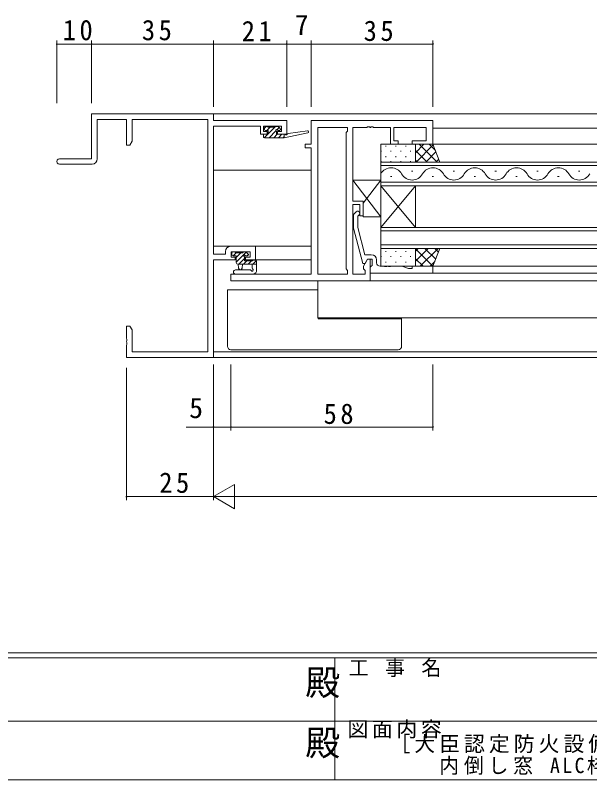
# Model space of a CAD drawing. Units: millimetres, scale not verified. Extents: x -594 to 199, y -420 to 144.
# Drawn here: x -297.9 to -133, y -420 to -200.4 of the extents above; entities that cross this region are included whole.
import ezdxf
from ezdxf.enums import TextEntityAlignment as Align

# ---------------------------------------------------------------- set-up
doc = ezdxf.new("R2010")
doc.units = ezdxf.units.MM
doc.header["$LTSCALE"] = 2
for name, color, linetype, lineweight in [('0-1_YKK_ZWAK', 7, 'Continuous', 9), ('0-3_YKK_12', 2, 'Continuous', 9), ('0-4_YKK_D', 6, 'Continuous', 9), ('0-5_YKK_13', 4, 'Continuous', 9), ('0-6_YKK_11', 7, 'Continuous', 9)]:
    doc.layers.add(name, color=color, linetype=linetype, lineweight=lineweight)
doc.layers.add('0-2_USER1', color=7, linetype='Continuous')
doc.styles.add('ＭＳ ゴシック', font='')
doc.styles.get('ＭＳ ゴシック').set_extended_font_data('MS Gothic')

msp = doc.modelspace()

# ---------------------------------------------------------------- linework, layer by layer
at = {"layer": '0-1_YKK_ZWAK'}
for p, q in [((178.8, -383.6), (-591.2, -383.6)), ((141, -385), (-591.2, -385)), ((-206.2, -385), (-206.2, -420)), ((-333.6, -403.199), (-204.8, -403.199)), ((-204.8, -403.199), (-76, -403.199)), ((-591.2, -420), (141, -420))]:
    msp.add_line(p, q, dxfattribs=at)
at = {"layer": '0-3_YKK_12'}
for p, q in [((-241.322, -228.698), (59.278, -228.698)), ((-178.022, -232.898), (-4.022, -232.898)), ((-3.522, -237.498), (-178.522, -237.498)), ((-193.022, -249.398), (-193.022, -242.598)), ((-193.022, -242.598), (10.978, -242.598)), ((10.978, -243.598), (-193.022, -243.598)), ((-241.022, -244.898), (-213.022, -244.898)), ((-184.222, -245.238), (-183.822, -245.238)), ((-172.222, -245.238), (-171.822, -245.238)), ((-160.222, -245.238), (-159.822, -245.238)), ((-148.222, -245.238), (-147.822, -245.238)), ((-136.222, -245.238), (-135.822, -245.238)), ((-190.222, -246.758), (-189.822, -246.758)), ((-178.222, -246.758), (-177.822, -246.758)), ((-166.222, -246.758), (-165.822, -246.758)), ((-154.222, -246.758), (-153.822, -246.758)), ((-142.222, -246.758), (-141.822, -246.758)), ((-193.022, -248.398), (10.978, -248.398)), ((-193.022, -261.398), (-183.022, -249.398)), ((-193.022, -249.398), (-183.022, -261.398)), ((-193.022, -249.398), (-193.022, -261.398)), ((10.978, -249.398), (-193.022, -249.398)), ((-183.022, -249.398), (-183.022, -261.398)), ((-193.022, -267.398), (-193.022, -261.398)), ((-193.022, -261.398), (10.978, -261.398)), ((10.978, -262.398), (-193.022, -262.398)), ((-213.022, -266.798), (-241.022, -266.798)), ((-193.022, -266.398), (10.978, -266.398)), ((10.978, -267.398), (-193.022, -267.398)), ((-229.322, -270.698), (-213.022, -270.698)), ((-178.022, -272.498), (-4.022, -272.498)), ((-195.722, -274.498), (13.678, -274.498)), ((-196.536, -276.698), (14.416, -276.698)), ((-241.022, -297.068), (58.978, -297.068)), ((-241.322, -298.698), (59.278, -298.698))]:
    msp.add_line(p, q, dxfattribs=at)
msp.add_lwpolyline([(-211.092, -276.698), (-211.092, -287.297), (29.048, -287.297)], dxfattribs=at)
for centre, start, end in [((-190.022, -247.675), 29.20253, 150.79745), ((-178.022, -247.675), 29.20253, 150.79745), ((-166.022, -247.675), 29.20253, 150.79745), ((-154.022, -247.675), 29.20253, 150.79745), ((-142.022, -247.675), 29.20253, 150.79745), ((-184.022, -244.321), 209.20253, 330.79745), ((-172.022, -244.321), 209.20253, 330.79745), ((-160.022, -244.321), 209.20253, 330.79745), ((-148.022, -244.321), 209.20253, 330.79745), ((-136.022, -244.321), 209.20253, 330.79745)]:
    msp.add_arc(centre, 3.437, start, end, dxfattribs=at)
at = {"layer": '0-4_YKK_D'}
for p, q in [((-286.022, -225.698), (-286.022, -207.698)), ((-276.022, -225.698), (-276.022, -207.698)), ((-276.022, -225.698), (-276.022, -207.698)), ((-241.022, -225.698), (-241.022, -207.698)), ((-241.022, -226.698), (-241.022, -207.698)), ((-220.022, -226.698), (-220.022, -207.698)), ((-220.022, -226.698), (-220.022, -207.698)), ((-213.022, -226.698), (-213.022, -207.698)), ((-213.022, -226.698), (-213.022, -207.698)), ((-178.022, -226.698), (-178.022, -207.698)), ((-286.022, -208.698), (-276.022, -208.698)), ((-276.022, -208.698), (-241.022, -208.698)), ((-241.022, -208.698), (-220.022, -208.698)), ((-220.022, -208.698), (-213.022, -208.698)), ((-213.022, -208.698), (-178.022, -208.698)), ((-241.022, -300.698), (-241.022, -319.698)), ((-236.022, -300.698), (-236.022, -319.698)), ((-236.022, -300.698), (-236.022, -319.698)), ((-178.022, -300.698), (-178.022, -319.698)), ((-266.02, -301.698), (-266.02, -339.698)), ((-241.02, -301.698), (-241.02, -339.698)), ((-241.02, -301.698), (-241.02, -339.698)), ((-236.022, -318.698), (-178.022, -318.698)), ((-241.02, -338.698), (-234.958, -335.198)), ((-241.02, -338.698), (-266.02, -338.698)), ((-241.02, -338.698), (-228.896, -338.698)), ((-234.02, -338.698), (51.978, -338.698))]:
    msp.add_line(p, q, dxfattribs=at)
for points in [[(-236.022, -318.698), (-241.022, -318.698), (-248.865, -318.698)], [(-241.02, -338.698), (-234.958, -342.198), (-234.958, -335.198)]]:
    msp.add_lwpolyline(points, dxfattribs=at)
for centre, start, end in [((-286.022, -208.698), 0, 180), ((-286.022, -208.698), 180, 0), ((-276.022, -208.698), 0, 180), ((-276.022, -208.698), 0, 180), ((-276.022, -208.698), 180, 0), ((-276.022, -208.698), 180, 0), ((-241.022, -208.698), 0, 180), ((-241.022, -208.698), 0, 180), ((-241.022, -208.698), 180, 0), ((-241.022, -208.698), 180, 0), ((-220.022, -208.698), 0, 180), ((-220.022, -208.698), 0, 180), ((-220.022, -208.698), 180, 0), ((-220.022, -208.698), 180, 0), ((-213.022, -208.698), 0, 180), ((-213.022, -208.698), 0, 180), ((-213.022, -208.698), 180, 0), ((-213.022, -208.698), 180, 0), ((-178.022, -208.698), 0, 180), ((-178.022, -208.698), 180, 0), ((-241.022, -318.698), 0, 180), ((-241.022, -318.698), 180, 0), ((-236.022, -318.698), 0, 180), ((-236.022, -318.698), 0, 180), ((-236.022, -318.698), 180, 0), ((-236.022, -318.698), 180, 0), ((-178.022, -318.698), 0, 180), ((-178.022, -318.698), 180, 0), ((-266.02, -338.698), 0, 180), ((-266.02, -338.698), 180, 0)]:
    msp.add_arc(centre, 0.106, start, end, dxfattribs=at)
at = {"layer": '0-5_YKK_13'}
for p, q in [((-225.937, -232.398), (-226.422, -232.883)), ((-226.422, -233.198), (-226.422, -232.698)), ((-226.122, -232.398), (-225.622, -232.398)), ((-224.79, -232.598), (-225.69, -233.498)), ((-225.422, -232.598), (-223.422, -232.598)), ((-223.443, -232.598), (-225.322, -234.477)), ((-223.244, -232.399), (-223.421, -232.576)), ((-223.222, -232.398), (-222.622, -232.398)), ((-222.197, -232.699), (-222.786, -233.288)), ((-222.41, -232.485), (-221.91, -232.985)), ((-226.722, -235.298), (-226.722, -234.898)), ((-225.443, -234.598), (-226.442, -235.597)), ((-226.422, -234.598), (-225.322, -234.598)), ((-225.322, -233.498), (-226.122, -233.498)), ((-225.322, -234.598), (-225.322, -233.498)), ((-223.132, -233.634), (-225.096, -235.598)), ((-222.749, -234.598), (-223.749, -235.598)), ((-222.922, -233.959), (-222.922, -234.598)), ((-222.922, -234.598), (-220.724, -234.598)), ((-222.122, -233.498), (-222.461, -233.498)), ((-221.402, -234.598), (-222.402, -235.598)), ((-220.724, -235.598), (-213.963, -234.191)), ((-220.724, -234.598), (-220.637, -234.584)), ((-220.724, -235.598), (-220.724, -234.598)), ((-219.61, -234.424), (-214.068, -233.601)), ((-226.422, -235.598), (-220.724, -235.598)), ((-220.724, -235.267), (-221.055, -235.598)), ((-191.512, -237.918), (-191.512, -238.118)), ((-188.682, -237.918), (-188.682, -238.118)), ((-185.852, -237.918), (-185.852, -238.118)), ((-180.616, -237.498), (-183.022, -239.905)), ((-179.668, -242.598), (-183.022, -239.244)), ((-177.956, -237.667), (-182.887, -242.598)), ((-176.839, -242.598), (-181.939, -237.498)), ((-177.32, -239.289), (-179.111, -237.498)), ((-192.927, -239.333), (-192.927, -239.533)), ((-191.512, -240.948), (-191.512, -241.148)), ((-190.097, -239.333), (-190.097, -239.533)), ((-188.682, -240.948), (-188.682, -241.148)), ((-187.267, -239.333), (-187.267, -239.533)), ((-185.852, -240.948), (-185.852, -241.148)), ((-184.437, -239.333), (-184.437, -239.533)), ((-177.159, -239.698), (-180.059, -242.598)), ((-192.927, -242.363), (-192.927, -242.563)), ((-190.097, -242.363), (-190.097, -242.563)), ((-187.267, -242.363), (-187.267, -242.563)), ((-184.437, -242.363), (-184.437, -242.563)), ((-182.496, -242.598), (-183.022, -242.072)), ((-176.363, -241.73), (-177.23, -242.598)), ((-193.022, -258.298), (-201.022, -247.798)), ((-201.022, -247.798), (-201.022, -253.798)), ((-193.022, -247.798), (-201.022, -247.798)), ((-193.022, -247.798), (-198.022, -254.36)), ((-193.022, -258.298), (-193.022, -247.798)), ((-201.022, -253.798), (-198.022, -253.798)), ((-198.022, -253.798), (-198.022, -258.298)), ((-198.022, -258.298), (-193.022, -258.298)), ((-182.231, -267.398), (-183.022, -268.189)), ((-179.403, -267.398), (-183.022, -271.017)), ((-178.052, -272.498), (-183.022, -267.528)), ((-176.575, -267.398), (-181.675, -272.498)), ((-177.234, -270.488), (-180.324, -267.398)), ((-176.437, -268.456), (-177.495, -267.398)), ((-235.722, -269.228), (-235.722, -268.728)), ((-235.432, -269.527), (-234.533, -268.628)), ((-235.422, -268.428), (-234.922, -268.428)), ((-234.522, -269.528), (-235.422, -269.528)), ((-234.722, -268.628), (-232.622, -268.628)), ((-234.522, -271.311), (-231.676, -268.465)), ((-234.522, -269.964), (-233.186, -268.628)), ((-234.522, -271.428), (-234.522, -269.528)), ((-232.422, -268.428), (-231.822, -268.428)), ((-232.122, -269.989), (-232.122, -270.928)), ((-231.322, -269.528), (-231.661, -269.528)), ((-231.61, -268.515), (-231.11, -269.015)), ((-231.391, -269.528), (-231.029, -269.165)), ((-192.927, -269.633), (-192.927, -269.833)), ((-191.512, -268.218), (-191.512, -268.418)), ((-190.097, -269.633), (-190.097, -269.833)), ((-188.682, -268.218), (-188.682, -268.418)), ((-187.267, -269.633), (-187.267, -269.833)), ((-185.852, -268.218), (-185.852, -268.418)), ((-184.437, -269.633), (-184.437, -269.833)), ((-228.722, -271.928), (-234.022, -271.928)), ((-233.922, -271.928), (-233.82, -273.072)), ((-233.791, -271.928), (-232.122, -270.258)), ((-232.722, -271.928), (-232.824, -273.072)), ((-232.444, -271.928), (-231.444, -270.928)), ((-232.122, -270.928), (-229.822, -270.928)), ((-231.097, -271.928), (-230.097, -270.928)), ((-229.922, -273.108), (-229.922, -271.928)), ((-229.75, -271.928), (-228.742, -270.92)), ((-229.622, -270.728), (-229.022, -270.728)), ((-228.722, -271.028), (-228.722, -273.99)), ((-191.512, -271.248), (-191.512, -271.448)), ((-188.682, -271.248), (-188.682, -271.448)), ((-185.852, -271.248), (-185.852, -271.448)), ((-180.88, -272.498), (-183.022, -270.356)), ((-177.491, -271.143), (-178.846, -272.498)), ((-230.458, -273.598), (-234.706, -273.598)), ((-229.337, -274.73), (-228.906, -274.378)), ((-229.527, -274.798), (-234.706, -274.798)), ((-237.022, -279.298), (-236.022, -279.298)), ((-237.022, -295.498), (-237.022, -279.298)), ((-236.022, -279.298), (-211.092, -279.298)), ((-211.022, -287.297), (-211.022, -287.598)), ((-211.022, -287.598), (-188.022, -287.598)), ((-187.022, -287.598), (-187.022, -287.297)), ((-188.022, -296.498), (-236.022, -296.498)), ((-241.322, -298.698), (-265.522, -298.698))]:
    msp.add_line(p, q, dxfattribs=at)
for points in [[(-183.022, -237.498), (-183.022, -242.598), (-193.022, -242.598), (-193.022, -237.498)], [(-183.022, -242.598), (-176.022, -242.598), (-178.022, -237.498), (-183.022, -237.498)], [(-183.022, -272.498), (-183.022, -267.398), (-193.022, -267.398), (-193.022, -272.498)], [(-183.022, -267.398), (-176.022, -267.398), (-178.022, -272.498), (-183.022, -272.498)]]:
    msp.add_lwpolyline(points, close=True, dxfattribs=at)
for points in [[(-210.925, -287.598), (-210.904, -287.522), (-210.884, -287.297)], [(-188.022, -287.598), (-187.022, -287.598), (-187.022, -295.498)]]:
    msp.add_lwpolyline(points, dxfattribs=at)
for centre, radius, start, end in [((-226.122, -232.698), 0.3, 90, 180), ((-225.622, -232.598), 0.2, 0, 90), ((-223.222, -232.598), 0.2, 90, 180), ((-222.622, -232.698), 0.3, 45, 90), ((-226.422, -234.898), 0.3, 90, 180), ((-226.122, -233.198), 0.3, 180, 270), ((-222.922, -233.498), 0.25, 33.05573, 236.94426), ((-223.222, -233.959), 0.3, 0, 56.94426), ((-222.461, -233.198), 0.3, 213.05573, 270), ((-222.122, -233.198), 0.3, 270, 45), ((-220.589, -234.88), 0.3, 39.19753, 99.19753), ((-220.124, -234.5), 0.3, 219.19753, 338.44934), ((-219.566, -234.721), 0.3, 98.44934, 158.44934), ((-214.024, -233.898), 0.3, 281.7498, 98.44934), ((-226.422, -235.298), 0.3, 180, 270), ((-235.422, -268.728), 0.3, 90, 180), ((-235.422, -269.228), 0.3, 180, 270), ((-234.922, -268.628), 0.2, 0, 90), ((-232.422, -268.628), 0.2, 90, 180), ((-232.122, -269.528), 0.25, 33.05573, 236.94426), ((-232.422, -269.989), 0.3, 0, 56.94426), ((-231.661, -269.228), 0.3, 213.05573, 270), ((-231.822, -268.728), 0.3, 45, 90), ((-231.322, -269.228), 0.3, 270, 45), ((-234.022, -271.428), 0.5, 180, 270), ((-229.622, -270.928), 0.2, 90, 180), ((-229.022, -271.028), 0.3, 0, 90), ((-234.706, -274.198), 0.6, 90, 270), ((-233.322, -273.028), 0.5, 185.09206, 354.90793), ((-230.458, -273.898), 0.3, 26.74368, 90), ((-229.922, -273.628), 0.3, 206.74368, 60), ((-229.622, -273.108), 0.3, 180, 239.99998), ((-229.222, -273.99), 0.5, 309.23453, 0), ((-229.527, -274.498), 0.3, 270, 309.23453), ((-236.022, -295.498), 1, 180, 270), ((-188.022, -295.498), 1, 270, 0)]:
    msp.add_arc(centre, radius, start, end, dxfattribs=at)
at = {"layer": '0-6_YKK_11'}
for p, q in [((-276.022, -241.698), (-276.022, -228.698)), ((-276.022, -228.698), (-241.022, -228.698)), ((-274.392, -230.328), (-274.392, -241.698)), ((-266.022, -230.328), (-274.392, -230.328)), ((-266.022, -237.698), (-266.022, -230.328)), ((-264.392, -230.328), (-264.392, -236.606)), ((-242.652, -230.328), (-264.392, -230.328)), ((-242.652, -297.068), (-242.652, -230.328)), ((-241.022, -228.698), (-241.022, -230.698)), ((-241.022, -230.698), (-220.022, -230.698)), ((-227.522, -232.328), (-241.022, -232.328)), ((-241.022, -232.328), (-241.022, -269.068)), ((-227.522, -234.598), (-227.522, -232.328)), ((-226.722, -232.328), (-226.722, -233.798)), ((-221.522, -232.328), (-226.722, -232.328)), ((-221.522, -233.798), (-221.522, -232.328)), ((-220.022, -230.698), (-220.022, -234.598)), ((-211.092, -232.628), (-211.092, -274.768)), ((-225.622, -234.598), (-227.522, -234.598)), ((-226.722, -233.798), (-225.622, -233.798)), ((-225.622, -233.798), (-225.622, -234.598)), ((-222.622, -234.598), (-222.622, -233.798)), ((-222.622, -233.798), (-221.522, -233.798)), ((-220.022, -234.598), (-222.622, -234.598)), ((-264.392, -236.606), (-265.022, -237.698)), ((-265.022, -237.698), (-266.022, -237.698)), ((-285.272, -241.698), (-276.022, -241.698)), ((-275.892, -243.198), (-285.272, -243.198)), ((-236.122, -266.798), (-229.022, -266.798)), ((-229.022, -266.798), (-229.022, -270.698)), ((-235.992, -268.428), (-235.992, -269.898)), ((-230.522, -268.428), (-235.992, -268.428)), ((-235.992, -269.898), (-234.822, -269.898)), ((-234.822, -269.898), (-234.822, -270.698)), ((-231.822, -269.898), (-230.522, -269.898)), ((-231.822, -270.698), (-231.822, -269.898)), ((-230.522, -269.898), (-230.522, -268.428)), ((-234.822, -270.698), (-241.022, -270.698)), ((-241.022, -270.698), (-241.022, -298.698)), ((-229.022, -270.698), (-231.822, -270.698)), ((-194.222, -271.498), (-194.222, -270.698)), ((-266.022, -289.698), (-265.022, -289.698)), ((-266.022, -293.239), (-266.022, -289.698)), ((-265.022, -289.698), (-264.392, -290.789)), ((-264.392, -290.789), (-264.392, -297.068)), ((-265.902, -293.423), (-266.022, -293.239)), ((-266.022, -294.156), (-265.902, -293.973)), ((-266.022, -294.239), (-266.022, -294.156)), ((-265.902, -293.973), (-265.902, -293.423)), ((-265.902, -294.423), (-266.022, -294.239)), ((-266.022, -295.156), (-265.902, -294.973)), ((-266.022, -298.698), (-266.022, -295.156)), ((-265.902, -294.973), (-265.902, -294.423)), ((-264.392, -297.068), (-242.652, -297.068)), ((-241.022, -298.698), (-266.022, -298.698))]:
    msp.add_line(p, q, dxfattribs=at)
for points in [[(-236.022, -276.698), (-196.022, -276.698), (-196.022, -270.498), (-196.822, -270.498), (-197.952, -272.455), (-197.952, -273.268), (-197.522, -273.698), (-197.522, -274.768), (-201.022, -274.768), (-201.022, -254.798), (-199.022, -254.798), (-199.022, -257.998), (-198.022, -257.998), (-198.022, -253.798), (-201.022, -253.798), (-201.022, -232.628), (-196.98, -232.628), (-196.797, -232.508), (-196.247, -232.508), (-196.064, -232.628), (-195.98, -232.628), (-195.797, -232.508), (-195.247, -232.508), (-195.064, -232.628), (-190.222, -232.628), (-190.222, -237.498), (-188.022, -237.498), (-188.022, -236.498), (-189.222, -236.498), (-189.222, -232.628), (-179.952, -232.628), (-179.952, -236.498), (-184.022, -236.498), (-184.022, -237.498), (-178.022, -237.498), (-178.022, -230.698), (-213.022, -230.698), (-213.022, -237.498), (-214.722, -237.498), (-214.722, -238.498)], [(-214.722, -238.498), (-213.022, -238.498), (-213.022, -274.768), (-236.022, -274.768), (-236.022, -276.698)], [(-200.046, -256.874), (-200.822, -257.65), (-200.822, -261.595), (-198.115, -271.698), (-197.515, -271.698), (-196.822, -270.498), (-195.522, -270.498), (-195.522, -272.298), (-195.722, -272.498), (-196.022, -272.798), (-196.022, -274.498)], [(-195.722, -269.198), (-197.543, -269.198), (-199.622, -261.437), (-199.622, -258.147), (-199.198, -257.722)], [(-241.022, -269.068), (-237.622, -269.068), (-237.622, -268.298)], [(-196.022, -274.498), (-178.022, -274.498), (-178.022, -272.498), (-184.022, -272.498), (-184.022, -273.198), (-185.022, -273.198), (-186.945, -272.498), (-190.064, -272.498), (-190.247, -272.618), (-190.797, -272.618), (-190.98, -272.498), (-191.064, -272.498), (-191.247, -272.618), (-191.797, -272.618), (-191.98, -272.498), (-193.222, -272.498)]]:
    msp.add_lwpolyline(points, dxfattribs=at)
msp.add_lwpolyline([(-211.092, -232.628), (-211.092, -274.768), (-202.522, -274.768), (-202.522, -273.698), (-202.952, -273.268), (-202.952, -234.128), (-202.522, -233.698), (-202.522, -232.628)], close=True, dxfattribs=at)
for centre, radius, start, end in [((-285.272, -242.448), 0.75, 89.99998, 270), ((-275.892, -241.698), 1.5, 270, 359.99998), ((-199.622, -257.298), 0.6, 314.99998, 135), ((-236.122, -268.298), 1.5, 90, 179.99998), ((-195.722, -270.698), 1.5, 0, 89.99998), ((-193.222, -271.498), 1, 180, 269.99998)]:
    msp.add_arc(centre, radius, start, end, dxfattribs=at)

# ---------------------------------------------------------------- texts
at = {"layer": '0-1_YKK_ZWAK', "color": 3, "style": 'ＭＳ ゴシック'}
for p in [(-214.682, -397.956), (-214.682, -415.278)]:
    msp.add_text('殿', height=7.331, dxfattribs=at).set_placement(p, align=Align.BOTTOM_LEFT)
at = {"layer": '0-1_YKK_ZWAK', "char_height": 4.399, "attachment_point": 7, "style": 'ＭＳ ゴシック'}
for s, insert in [('\\T1.22;\\W0.95;工\\~事\\~名', (-202.188, -390.533)), ('\\T1.17;図面内容', (-202.583, -408.148))]:
    msp.add_mtext(s, dxfattribs=dict(at, insert=insert))
at = {"layer": '0-2_USER1', "char_height": 4.399, "attachment_point": 7, "style": 'ＭＳ ゴシック'}
for s, insert in [('\\T1.19;［大臣認定防火設備（個別認定）］BGE31', (-190.543, -412.449)), ('\\T1.24;\\W0.95;内倒し窓\\~ALC枠／35mm溝幅', (-176.223, -418.625))]:
    msp.add_mtext(s, dxfattribs=dict(at, insert=insert))
at = {"layer": '0-4_YKK_D', "color": 7, "style": 'ＭＳ ゴシック'}
for s, p in [('7', (-217.722, -207.898)), ('5', (-248.022, -317.898))]:
    msp.add_text(s, height=5.865, dxfattribs=at).set_placement(p, align=Align.BOTTOM_LEFT)
at = {"layer": '0-4_YKK_D', "color": 7, "char_height": 5.865, "attachment_point": 7, "style": 'ＭＳ ゴシック'}
for s, insert in [('\\T1.27;\\W0.95;10', (-284.324, -207.698)), ('\\T1.27;\\W0.95;35', (-261.592, -207.698)), ('\\T1.27;\\W0.95;21', (-232.922, -207.898)), ('\\T1.27;\\W0.95;35', (-197.922, -207.898)), ('\\T1.27;\\W0.95;58', (-209.422, -317.898)), ('\\T1.27;\\W0.95;25', (-256.602, -337.698))]:
    msp.add_mtext(s, dxfattribs=dict(at, insert=insert))

doc.saveas('drawing.dxf')
